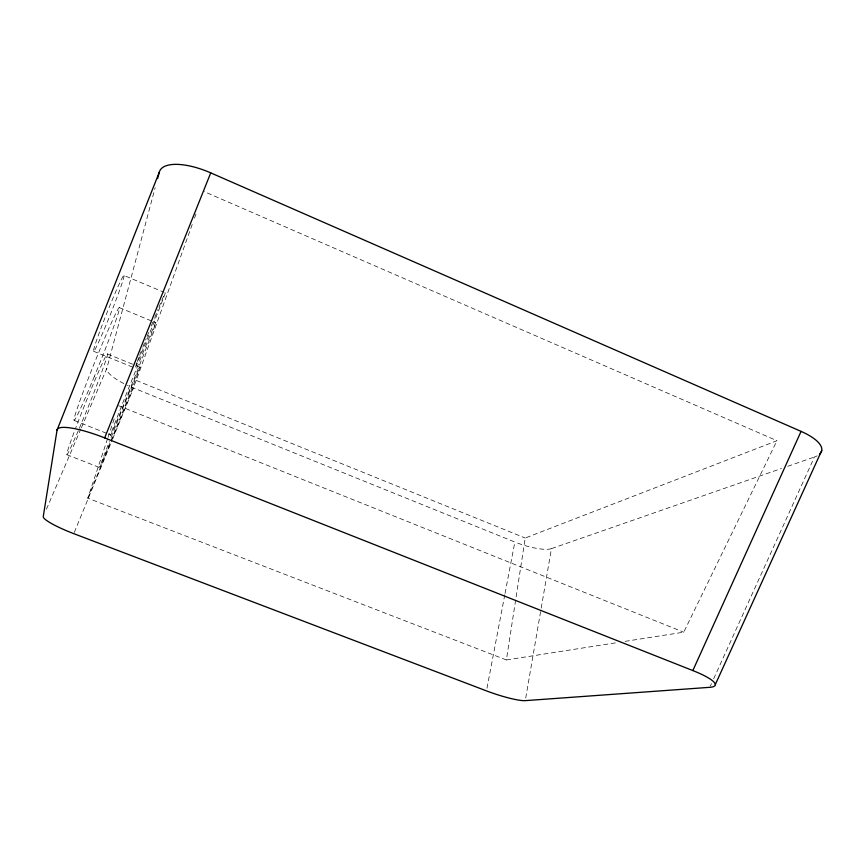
<?xml version="1.0" encoding="UTF-8"?>
<svg xmlns="http://www.w3.org/2000/svg" width="865" height="865" viewBox="0 0 865 865"><rect width="100%" height="100%" fill="white"/><g stroke="black" fill="none" stroke-linecap="round" stroke-linejoin="round"><path stroke-width="0.65" stroke-dasharray="4.33 3.24" d="M107.606 438.642L87.787 498.164L506.371 659.952L525.228 538.019L776.954 440.707L204.043 191.533M525.736 698.001L540.971 609.436M541.198 608.117L551.438 548.637L781.398 468.516M486.973 688.248L504.803 594.72M505.063 593.401L514.848 542.031L133.534 387.996A31.67 8.207 22.2 0 1 127.371 385.303M81.375 427.764L106.795 368.501L155.159 187.705M108.028 437.376L115.196 415.838M111.25 441.161L136.248 380.438L192.214 224.5M194.484 218.153L196.312 213.082M110.915 440.836L119.738 419.114A54.127 0.616 -68.1 0 0 139.806 367.852A54.127 0.616 -68.1 0 0 125.36 401.911L119.932 415.319A54.127 0.616 -68.1 0 0 110.331 439.377M74.303 532.418L112.093 440.285M112.601 439.042L133.534 387.996M109.974 443.15L102.6 460.883A54.127 0.616 -68.1 0 1 109.466 441.561M87.787 498.164L110.742 442.404M79.331 428.348L88.349 406.582A54.365 1.99 -68.1 0 0 107.465 354.682A54.365 1.99 -68.1 0 0 91.517 388.331L86.003 401.771A54.365 1.99 -68.1 0 0 75.633 428.186M46.429 509.247L80.845 428.997M78.358 430.662L70.487 448.286A54.365 1.99 -68.1 0 1 74.65 430.802M710.338 686.096L711.452 683.653M713.679 678.744L814.43 457.012A45.456 15.959 13.3 0 0 817.803 455.477M625.071 641.365L683.75 632.185L776.954 440.707M787.755 466.311L814.43 457.012M506.371 659.952L617.069 642.619M66.843 454.709L99.605 467.522M74.293 420.498L107.109 433.495M108.32 433.981L110.752 434.944M118.57 405.707L683.75 632.185M136.248 380.438L525.228 538.019M107.53 354.023L134.994 365.203M136.238 365.711L139.989 367.236M93.604 351.276L134.994 368.112M119.316 307.616L152.121 321.207M153.332 321.704L155.765 322.71M124.03 275.502A40.882 1.892 -68.2 0 1 101.746 335.188A40.882 1.892 -68.2 0 1 100.578 329.273A40.882 1.892 -68.2 0 1 124.03 275.502L164.058 292.262M123.857 383.573A31.67 8.207 22.2 0 1 106.795 368.501M551.438 548.637A29.659 7.439 17.6 0 1 514.848 542.031M165.269 292.77A40.655 0.584 -68.1 0 1 146.099 341.945A40.655 0.584 -68.1 0 1 136.875 362.63M137.275 361.559A40.655 0.584 -68.1 0 1 139.265 356.348M139.676 355.288A40.655 0.584 -68.1 0 1 142.444 348.173M142.887 347.049A40.655 0.584 -68.1 0 1 146.185 338.691M147.061 336.485A40.655 0.584 -68.1 0 1 149.775 329.716M151.234 326.073A40.655 0.584 -68.1 0 1 154.251 318.634M154.738 317.444A40.655 0.584 -68.1 0 1 157.971 309.529M158.944 307.183A40.655 0.584 -68.1 0 1 164.891 293.311M129.361 390.45L123.944 403.771A60.604 0.768 -68.1 0 1 118.429 414.021A60.604 0.768 -68.1 0 1 154.954 324.245A60.604 0.768 -68.1 0 1 129.361 390.45M94.382 376.351L88.814 389.683A60.907 2.498 -68.1 0 1 80.607 398.906A60.907 2.498 -68.1 0 1 118.148 309.01A60.907 2.498 -68.1 0 1 94.382 376.351"/><path stroke-width="1.3" d="M57.058 430.089L43.25 516.654A34.2 5.125 21 0 0 73.795 533.662L486.476 690.886A31.94 4.595 18.2 0 0 525.282 700.639L709.787 687.318A44.331 8.304 16.6 0 0 692.843 670.57L104.665 437.895A47.543 9.872 21.7 0 0 57.058 430.089L159.344 172.092A48.494 19.138 24.2 0 1 210.736 172.87L801.077 431.386A45.456 15.959 13.3 0 1 819.512 454.233M157.603 178.59L159.344 172.092M104.665 437.895L210.736 172.87M692.843 670.57L801.077 431.386M715.312 684.561L821.75 450.481"/></g></svg>
